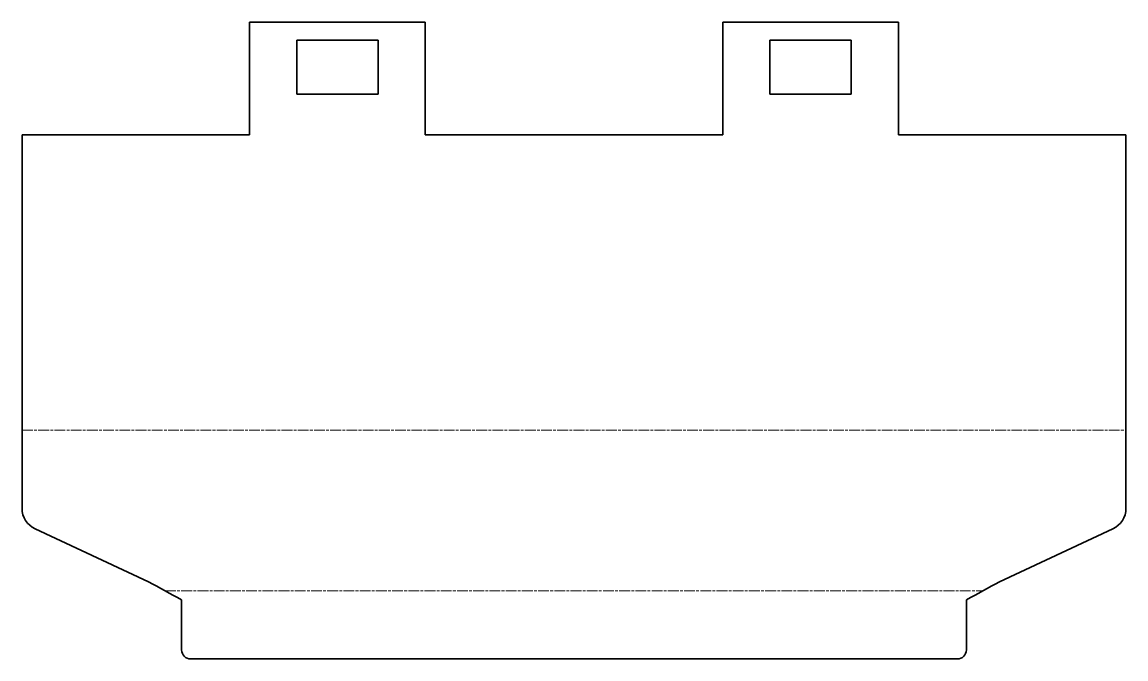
# Model space of a CAD drawing. Header units: millimetres. Extents: x 0 to 245, y 0 to 141.
import ezdxf

# ---------------------------------------------------------------- set-up
doc = ezdxf.new("R2010")
doc.units = ezdxf.units.MM
doc.linetypes.add('Chain', pattern=[13.68, 9.12, -1.14, 2.28, -1.14])
doc.layers.add('SIMUMAK Bend Centerline (ISO)', color=7, linetype='Chain', lineweight=9)
doc.layers.add('SIMUMAK Visible (ISO)', color=7, linetype='Continuous', lineweight=35)

# ---------------------------------------------------------------- blocks, each defined once
blk = doc.blocks.new('SIL-028-CINF-01_Sheet_12_SIL-028-CINF-01 (Desplegada)')
at = {"layer": 'SIMUMAK Bend Centerline (ISO)', "ltscale": 0.263158}
for p, q in [((-122.5, -19.9), (122.5, -19.9)), ((-90.76, -55.52), (90.76, -55.52))]:
    blk.add_line(p, q, dxfattribs=at)
at = {"layer": 'SIMUMAK Visible (ISO)'}
for p, q in [((-72, 70.62), (-33, 70.62)), ((-72, 70.62), (-72, 45.62)), ((-33, 45.62), (-33, 70.62)), ((33, 70.62), (72, 70.62)), ((33, 70.62), (33, 45.62)), ((72, 45.62), (72, 70.62)), ((-61.5, 54.62), (-61.5, 66.62)), ((-61.5, 66.62), (-43.5, 66.62)), ((-43.5, 66.62), (-43.5, 54.62)), ((43.5, 54.62), (43.5, 66.62)), ((43.5, 66.62), (61.5, 66.62)), ((61.5, 66.62), (61.5, 54.62)), ((-43.5, 54.62), (-61.5, 54.62)), ((61.5, 54.62), (43.5, 54.62)), ((-122.5, -37.24), (-122.5, 45.62)), ((-72, 45.62), (-122.5, 45.62)), ((33, 45.62), (-33, 45.62)), ((122.5, 45.62), (72, 45.62)), ((122.5, -37.24), (122.5, 45.62)), ((-119.61, -41.77), (-94.43, -53.51)), ((94.43, -53.51), (119.61, -41.77)), ((-87.08, -57.53), (-87.08, -68.62)), ((87.08, -57.53), (87.08, -68.62)), ((-85.08, -70.62), (85.08, -70.62))]:
    blk.add_line(p, q, dxfattribs=at)
at = {"layer": 'SIMUMAK Visible (ISO)', "extrusion": (0, 0, -1)}
for centre, radius, start, end in [((117.5, -37.24), 5, 295, 360), ((-117.5, -37.24), 5, 180, 245), ((85.08, -68.62), 2, 270, 0), ((-85.08, -68.62), 2, 180, 270)]:
    blk.add_arc(centre, radius, start, end, dxfattribs=at)
at = {"layer": 'SIMUMAK Visible (ISO)'}
for points in [[(-94.43, -53.51), (-91.98, -54.85), (-89.53, -56.19), (-87.08, -57.53)], [(94.43, -53.51), (91.98, -54.85), (89.53, -56.19), (87.08, -57.53)]]:
    blk.add_open_spline(points, degree=3, dxfattribs=at)

msp = doc.modelspace()

# ---------------------------------------------------------------- block references
msp.add_blockref('SIL-028-CINF-01_Sheet_12_SIL-028-CINF-01 (Desplegada)', (122.5, 70.62))

doc.saveas('drawing.dxf')
